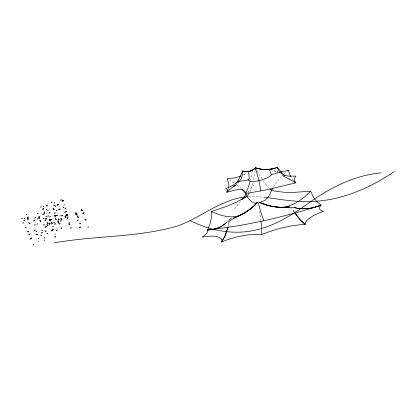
<?xml version="1.0" encoding="UTF-8"?>
<svg xmlns="http://www.w3.org/2000/svg" width="415" height="415" viewBox="0 0 415 415"><rect width="100%" height="100%" fill="white"/><g stroke="black" fill="none" stroke-linecap="round" stroke-linejoin="round"><path stroke-width="0.31" stroke-dasharray="2.08 1.56" d="M255.142 170.394L253.337 181.547M229.474 219.514L229.516 219.219A56.575 53.094 -26.9 0 0 231.414 218.679M252.196 171.665L251.391 176.038A44.498 21.16 -70.6 0 1 250.489 179.913M229.256 220.977L228.115 226.772M229.07 222.124L228.302 225.978M228.198 189.266L228.432 188.477M249.918 191.761L251.21 188.737A76.106 24.578 80.7 0 0 253.217 182.04M273.407 186.952L274.917 184.613A59.999 17.497 -31.5 0 1 281.157 177.06L282.018 176.168M234.579 208.797L240.98 200.834M248.175 191.87L253.778 184.903M229.516 219.219L228.483 220.464A64.175 43.29 54.3 0 0 229.516 219.219L230.216 219.027M284.166 174.015L286.749 171.571M243.802 174.808L246.598 172.417M244.648 173.973L243.6 174.663L245.649 173.221M230.683 218.897L231.378 218.695A54.536 51.18 -26.9 0 1 229.516 219.234M248.704 196.627L253.643 196.471L264.345 197.281M276.955 171.509L278.092 171.66L274.668 171.011L271.239 169.792M275.809 171.291L274.668 171.011L278.662 172.619M229.23 179.871L234.397 183.181M236.981 185.043L237.992 185.816A81.018 21.72 14.9 0 1 241.489 188.846M269.102 188.062L266.306 184.924A77.055 14.022 69.8 0 1 262.233 179.322M293.68 180.509L292.43 178.943A28.697 17.669 24.7 0 1 291.335 177.371M294.204 212.008L292.181 208.932M294.053 211.785L291.714 208.185M261.958 178.907L257.181 171.063M259.676 211.448L260.314 215.935A66.971 9.561 76.6 0 1 260.843 220.163"/><path stroke-width="0.62" d="M248.445 171.483A40.239 21.274 60.6 0 1 242.645 171.053L242.095 176.022A44.312 13.794 66.8 0 1 240.358 180.001L232.654 185.396A20.921 7.122 -16.4 0 1 228.478 187.445L225.667 188.566L227.653 189.738A9.535 3.247 -16.4 0 1 227.768 190.444L226.678 192.223C231.886 191.523 243.517 185.744 245.882 193.4A140.763 47.912 -16.4 0 0 249.54 192.851L260.796 190.905A154.453 52.575 -16.4 0 0 269.221 189.224L295.848 182.833C294.059 181.002 294.074 177.952 295.895 176.142L288.243 176.095L284.026 175.265A23.733 8.077 -16.4 0 1 281.977 174.181L280.716 172.121L271.711 174.58A12.912 4.394 -16.4 0 1 259.059 180.675A12.912 4.394 -16.4 0 1 247.978 179.918L238.023 181.666M252.268 171.177L252.413 170.207A40.955 21.653 60.6 0 0 255.386 167.868M249.218 193.125L246.884 196.648L235.341 202.619A68.309 19.147 -13.8 0 1 226.476 206.343L211.427 211.531L211.302 217.553A29.595 26.249 -82.3 0 1 209.814 224.458L207.453 229.946A18.976 6.458 -16.4 0 1 202.074 237.152A24.999 8.508 -16.4 0 1 221.683 241.914L225.272 235.414L227.985 227.29M227.923 227.55L224.987 236.062L221.683 241.914A38.481 13.098 -16.4 0 1 261.865 234.527A48.726 16.584 -16.4 0 1 305.165 224.494A22.861 7.781 -16.4 0 1 323.684 211.375A18.447 6.277 -16.4 0 1 321.049 205.176L316.837 201.519A27.447 27.245 20.3 0 1 312.936 196.285L310.643 191.216L293.296 192.425A86.517 23.987 -15.5 0 1 283.559 192.197C279.062 191.419 273.62 192.031 269.983 188.903M280.716 172.121L280.141 172.63A46.688 3.393 75.1 0 1 278.859 170.913L277.303 167.53A40.54 36.478 -58.1 0 1 272.333 168.884A38.159 34.336 -58.1 0 1 270.092 169.258A37.682 33.911 -58.1 0 1 258.109 168.64L255.386 167.873L252.206 170.316L248.44 171.468L249.031 175.068A55.138 6.848 66.4 0 1 248.933 178.984L247.978 179.918M249.208 171.348A38.113 20.148 60.6 0 1 247.501 171.556A40.675 21.507 60.6 0 1 242.645 171.053L239.175 178.678A42.942 40.343 -9.8 0 1 235.756 183.684M245.882 193.4L248.129 187.637A44.498 21.16 -70.6 0 0 250.229 180.883M227.908 190.029L226.678 192.223L232.789 187.009M272.759 188.083L269.641 194.682L267.369 198.033A75.442 24.366 80.7 0 1 263.966 200.891L261.134 201.82M241.779 199.838L246.178 194.36M37.516 218.913L37.708 218.7L37.231 218.84M28.075 231.964L28.464 231.529L27.489 231.824L28.075 231.964L28.464 231.534M48.005 210.364L48.306 210.032L47.559 210.255M30.238 233.744L29.491 233.972M58.339 204.797L58.531 204.585L58.053 204.73M64.553 204.668L63.806 204.896M47.025 224.193L46.547 224.339M48.13 225.755L47.383 225.983M38.787 241.016L38.04 241.245M44.493 237.868L44.685 237.655L44.208 237.8M44.338 240.233L44.633 239.901L43.886 240.124M65.347 217.097L65.539 216.884L65.062 217.029L65.674 217.169L65.975 216.838L65.228 217.066M67.645 218.399L67.837 218.186L67.36 218.332L68.008 217.911L67.028 218.207L67.619 218.342M55.589 233.899L55.112 234.044M76.35 214.965L76.536 214.757L76.059 214.903L76.542 214.757M69.902 224.095L69.513 224.531L68.926 224.391L69.902 224.095L68.926 224.391M85.122 219.888L85.423 219.556L84.676 219.779M80.365 227.005L79.976 227.436L79.384 227.296L80.365 227.005L79.384 227.301M234.568 217.647L233.894 217.885A56.575 53.094 -26.9 0 0 239.263 215.738A52.949 49.691 -26.9 0 0 252.751 206.981L257.207 202.655M272.333 168.884A38.009 34.201 -58.1 0 1 269.377 169.341L262.311 169.372L255.386 167.873L254.099 169.076A38.709 20.465 60.6 0 1 249.213 171.359M257.093 202.779L255.79 204.128M237.93 182.87L238.635 182.123M232.903 186.906L234.195 185.547M256.003 203.915L257.046 202.826M310.643 191.216C302.826 199.143 292.974 206.613 281.474 207.318A56.227 45.707 43.2 0 1 267.499 205.202M255.427 204.496L253.358 206.447M236.68 184.104L233.469 186.88M287.533 170.861L288.321 170.145L289.608 174.186A28.697 17.669 24.7 0 0 290.848 176.577M253.181 206.603L244.534 212.957L234.791 217.564M227.41 221.636A60.538 40.836 54.3 0 1 226.284 222.725L225.117 223.742A58.064 39.166 54.3 0 1 223.898 224.681A57.244 38.616 54.3 0 1 222.637 225.547A56.705 38.247 54.3 0 1 221.33 226.331L218.57 227.669A56.705 38.247 54.3 0 1 217.107 228.234L212.496 229.433L207.453 229.946C246.069 225.822 284.114 217.092 321.049 205.176L320.193 205.513M234.382 186.117L235.331 185.313M228.432 221.563L234.423 218M257.201 202.67L255.012 203.236A76.412 13.903 69.8 0 1 252.216 201.97C247.667 199.247 246.292 194.064 242.931 190.319A81.018 21.72 14.9 0 0 242.236 189.582M394.25 171.623C369.205 188.54 340.129 201.114 309.512 201.56C294.323 201.939 279.342 199.216 264.345 197.281M240.949 176.064L234.864 177.962L227.135 178.637L228.603 183.383A39.119 20.278 23.4 0 1 228.608 187.679M321.049 205.176L318.269 206.219M319.975 205.596L316.349 206.836M288.321 170.145L284.918 171.224L281.51 171.732M318.051 206.291L314.43 207.365M43.15 206.691L43.627 206.546L43.15 206.691M53.369 209.482L54.344 209.181L53.955 209.617L53.369 209.476M35.379 217.652L34.632 217.88L35.083 217.984L35.607 217.408L35.13 217.553L35.42 217.621M56.648 215.51L57.395 215.281L56.648 215.51M49.899 220.448L50.376 220.303L49.899 220.448M56.046 219.597L55.797 219.675L56.248 219.312L55.771 219.457L56.056 219.525M58.069 222.902L59.049 222.606L58.66 223.042L58.069 222.897M41.915 230.553L42.392 230.408L41.915 230.553M38.356 238.833L38.834 238.687L38.356 238.833M316.137 206.898L312.521 207.811M239.258 215.727C229.894 218.575 219.997 215.427 211.427 211.531M314.217 207.417L310.617 208.164M312.308 207.853L308.713 208.434M381.25 172.827C352.034 175.483 326.045 190.029 302.934 207.189C288.736 216.915 273.563 225.802 256.678 229.837C234.262 235.367 210.488 230.745 190.065 220.63M310.404 208.2L306.815 208.621M53.919 242.962C94.802 235.445 137.349 237.764 177.418 226.019C201.192 217.735 221.034 198.946 246.904 196.777M308.501 208.46L304.921 208.719M306.607 208.636L303.033 208.724M304.714 208.724L301.15 208.652M302.826 208.724L299.272 208.486M288.716 207.313L292.565 207.614M300.942 208.636L297.394 208.237M299.065 208.465L295.527 207.899M297.187 208.206L293.037 207.318M295.319 207.858L294.489 207.676M242.651 171.063L245.4 171.514A38.346 20.273 60.6 0 0 252.419 170.217M257.746 168.557L262.114 169.351A37.163 33.439 -58.1 0 0 270.331 169.221L277.303 167.53L282.807 173.584A41.599 24.132 58.7 0 0 285.084 175.68M257.591 168.516L255.386 167.873L258.068 177.169A65.186 2.677 69.6 0 1 258.758 180.743M267.499 205.197L259.645 202.406M261.517 203.174L259.365 202.281M289.006 179.145L282.625 175.68M294.365 181.288L295.848 182.833L289.763 179.322A41.599 24.132 58.7 0 1 288.975 178.766M294.977 213.128L300.393 219.986L305.165 224.494L299.952 219.494L294.821 212.9M263.821 220.707L261.886 215.369A33.61 6.438 77.7 0 1 259.733 208.247L258.177 202.157M269.377 169.341L270.45 172.303A58.224 1.302 73.3 0 0 271.54 174.84L271.711 174.58M255.386 167.873L255.827 169.216M260.796 190.905L259.484 183.363A37.677 10.022 79.3 0 0 258.861 180.432M261.865 234.527L261.263 224.142A66.971 9.561 76.6 0 0 260.957 221.185M226.284 222.725A59.158 39.902 54.3 0 1 225.117 223.742L221.33 226.331A56.43 38.066 54.3 0 1 218.57 227.674L217.123 228.229A57.244 38.616 54.3 0 1 215.629 228.707A58.064 39.166 54.3 0 1 214.088 229.106A59.158 39.902 54.3 0 1 212.496 229.433A60.538 40.836 54.3 0 1 210.862 229.677A62.209 41.962 54.3 0 1 209.181 229.848A64.175 43.29 54.3 0 1 207.453 229.946M288.783 207.023A58.531 47.58 43.2 0 1 260.127 202.696M289.317 206.862A60.984 49.577 43.2 0 1 283.014 207.329M255.324 204.73A54.536 51.18 -26.9 0 1 233.645 218M289.426 206.883A58.152 47.274 43.2 0 1 261.502 203.267M22.145 218.57L21.668 218.715L22.145 218.57M26.69 214.503L26.212 214.648L26.69 214.503M24.547 218.555L24.07 218.7L24.547 218.555M24.366 220.661L23.883 220.806L24.366 220.661M27.784 217.434L27.307 217.579L27.784 217.434M28.256 217.066L27.779 217.211L28.256 217.066M23.385 222.86L22.908 223.005L23.385 222.86M28.189 218L27.712 218.145L28.189 218M27.955 218.544L27.208 218.767L27.955 218.544M28.365 219.104L27.618 219.333L28.365 219.104M41.106 206.903L40.623 207.049L41.106 206.903M29.112 222.814L28.63 222.959L29.112 222.814M38.056 213.445L37.573 213.585L38.056 213.445M26.135 227.187L25.657 227.332L26.135 227.187M30.03 223.597L29.553 223.737L30.03 223.597M43.3 209.036L42.823 209.181L43.3 209.036M43.575 208.787L42.828 209.015L43.575 208.787M46.822 205.736L46.075 205.965L46.822 205.736M47.466 205.197L46.719 205.42L47.466 205.197M34.678 220.116L33.931 220.339L34.678 220.116M52.025 202.012L51.631 202.447L51.045 202.307L52.025 202.012M39.373 216.308L38.896 216.448L39.373 216.308M46.579 209.383L46.096 209.528L46.579 209.383M39.529 217.419L38.782 217.647L39.529 217.419M44.779 212.024L44.032 212.247L44.779 212.024M39.477 218.119L38.725 218.347L39.477 218.119M43.425 214.078L42.947 214.218L43.425 214.078M44.613 213.746L43.866 213.969L44.613 213.746M54.531 202.79L54.054 202.93L54.531 202.79M35.093 224.863L34.611 225.008L35.093 224.863M40.338 220.453L39.856 220.598L40.338 220.453M37.381 223.934L36.904 224.079L37.381 223.934M54.464 205.643L53.711 205.866L54.464 205.643M40.696 221.683L40.219 221.828L40.696 221.683M43.985 218.269L43.502 218.415L43.985 218.269M29.564 234.465L28.817 234.693L29.564 234.465M53.519 208.314L53.042 208.46L53.519 208.314M55.735 206.022L55.257 206.167L55.735 206.022M46.563 216.184L46.086 216.329L46.563 216.184M61.42 199.874L60.673 200.097L61.42 199.874M49.909 212.719L49.157 212.942L49.909 212.719M57.934 204.756L57.545 205.192L56.954 205.052L57.934 204.756M35.213 230.024L34.466 230.247L35.213 230.024M48.348 215.909L47.87 216.054L48.348 215.909M46.511 218.43L45.764 218.653L46.511 218.43M46.252 218.99L45.505 219.213L46.252 218.99M63.106 200.372L62.712 200.808L62.126 200.663L63.106 200.372M45.401 220.49L44.919 220.63L45.401 220.49M63.464 200.922L62.717 201.145L63.464 200.922M36.494 231.466L36.012 231.606L36.494 231.466M50.381 216.739L49.634 216.962L50.381 216.739M30.803 238.75L30.056 238.973L30.803 238.75M31.722 238.034L30.975 238.262L31.722 238.034M56.974 210.306L56.497 210.452L56.974 210.306M44.312 224.774L43.565 224.997L44.312 224.774M55.19 212.921L54.443 213.144L55.19 212.921M59.412 209.046L58.665 209.269L59.412 209.046M36.712 234.309L35.965 234.532L36.712 234.309M50.018 219.649L49.541 219.789L50.018 219.649M50.557 219.737L50.08 219.877L50.557 219.737M47.912 222.725L47.434 222.865L47.912 222.725M60.18 209.191L59.433 209.419L60.18 209.191M37.594 234.402L37.117 234.548L37.594 234.402M54.764 215.753L54.017 215.976L54.764 215.753M50.547 220.547L49.795 220.775L50.547 220.547M48.181 223.514L47.704 223.654L48.181 223.514M51.979 219.421L51.232 219.649L51.979 219.421M55.569 216.002L55.086 216.148L55.569 216.002M45.826 226.834L45.432 227.27L44.846 227.13L45.826 226.834M56.201 215.624L55.454 215.847L56.201 215.624M47.86 224.966L47.113 225.189L47.86 224.966M63.863 207.391L63.116 207.619L63.863 207.391M46.63 226.689L46.153 226.834L46.63 226.689M50.137 223.296L49.743 223.732L49.157 223.592L50.137 223.296M49.867 224.11L49.39 224.256L49.867 224.11M51.585 222.207L51.107 222.352L51.585 222.207M42.34 232.649L41.593 232.877L42.34 232.649M52.134 222.134L51.745 222.57L51.154 222.43L52.134 222.134M55.818 218.062L55.34 218.207L55.818 218.062M65.788 208.091L65.036 208.32L65.788 208.091M41.433 235.31L40.955 235.45L41.433 235.31M52.378 223.545L51.989 223.976L51.403 223.835L52.378 223.545M46.205 230.958L45.458 231.186L46.205 230.958M33.797 244.741L33.05 244.969L33.797 244.741M54.277 222.715L53.8 222.86L54.277 222.715M61.487 215.753L60.74 215.976L61.487 215.753M58.816 218.964L58.333 219.11L58.816 218.964M65.446 211.977L64.699 212.205L65.446 211.977M66.628 211.375L65.881 211.603L66.628 211.375M55.423 223.794L55.034 224.23L54.448 224.084L55.423 223.794M59.086 219.753L58.608 219.898L59.086 219.753M62.795 215.691L62.317 215.836L62.795 215.691M58.271 220.936L57.794 221.081L58.271 220.936M53.296 226.652L52.814 226.792L53.296 226.652M47.803 233.266L47.414 233.702L46.828 233.562L47.803 233.266M61.384 218.586L60.901 218.731L61.384 218.586M58.774 221.818L58.385 222.253L57.799 222.113L58.774 221.818M61.742 219.245L61.259 219.385L61.742 219.245M61.659 219.566L61.264 220.002L60.678 219.862L61.659 219.566M66.628 214.176L66.146 214.322L66.628 214.176M52.352 230.418L51.963 230.849L51.377 230.709L52.352 230.418M53.255 229.5L52.866 229.936L52.28 229.796L53.255 229.5M61.114 220.858L60.632 221.003L61.114 220.858M65.7 216.049L64.953 216.277L65.7 216.049M66.986 214.835L66.504 214.98L66.986 214.835M66.825 215.183L66.436 215.618L65.85 215.478L66.825 215.183M67.775 214.498L67.028 214.726L67.775 214.498M67.712 215.193L67.235 215.338L67.712 215.193M60.18 223.737L59.433 223.96L60.18 223.737M67.406 216.936L66.929 217.076L67.406 216.936M57.317 229.977L56.928 230.413L56.341 230.273L57.317 229.977M61.643 227.975L60.896 228.198L61.643 227.975M75.94 212.885L75.551 213.32L74.959 213.175L75.94 212.885M55.553 236.747L55.159 237.183L54.573 237.043L55.553 236.747M76.178 214.099L75.701 214.244L76.178 214.099M76.848 213.46L76.37 213.601L76.848 213.46M77.206 214.114L76.728 214.259L77.206 214.114M69.507 222.902L68.76 223.13L69.507 222.902M81.859 209.725L81.376 209.871L81.859 209.725M82.217 210.384L81.734 210.53L82.217 210.384M82.346 210.638L81.594 210.867L82.346 210.638M78.036 215.971L77.289 216.194L78.036 215.971M78.554 217.087L77.807 217.315L78.554 217.087M83.965 212.817L83.488 212.962L83.965 212.817M83.524 213.367L82.777 213.595L83.524 213.367M78.155 220.002L77.766 220.438L77.18 220.298L78.155 220.002M71.209 227.83L70.462 228.053L71.209 227.83M80.448 223.275L79.701 223.498L80.448 223.275M86.185 219.94L85.703 220.08L86.185 219.94M88.39 226.938L87.913 227.083L88.39 226.938"/></g></svg>
